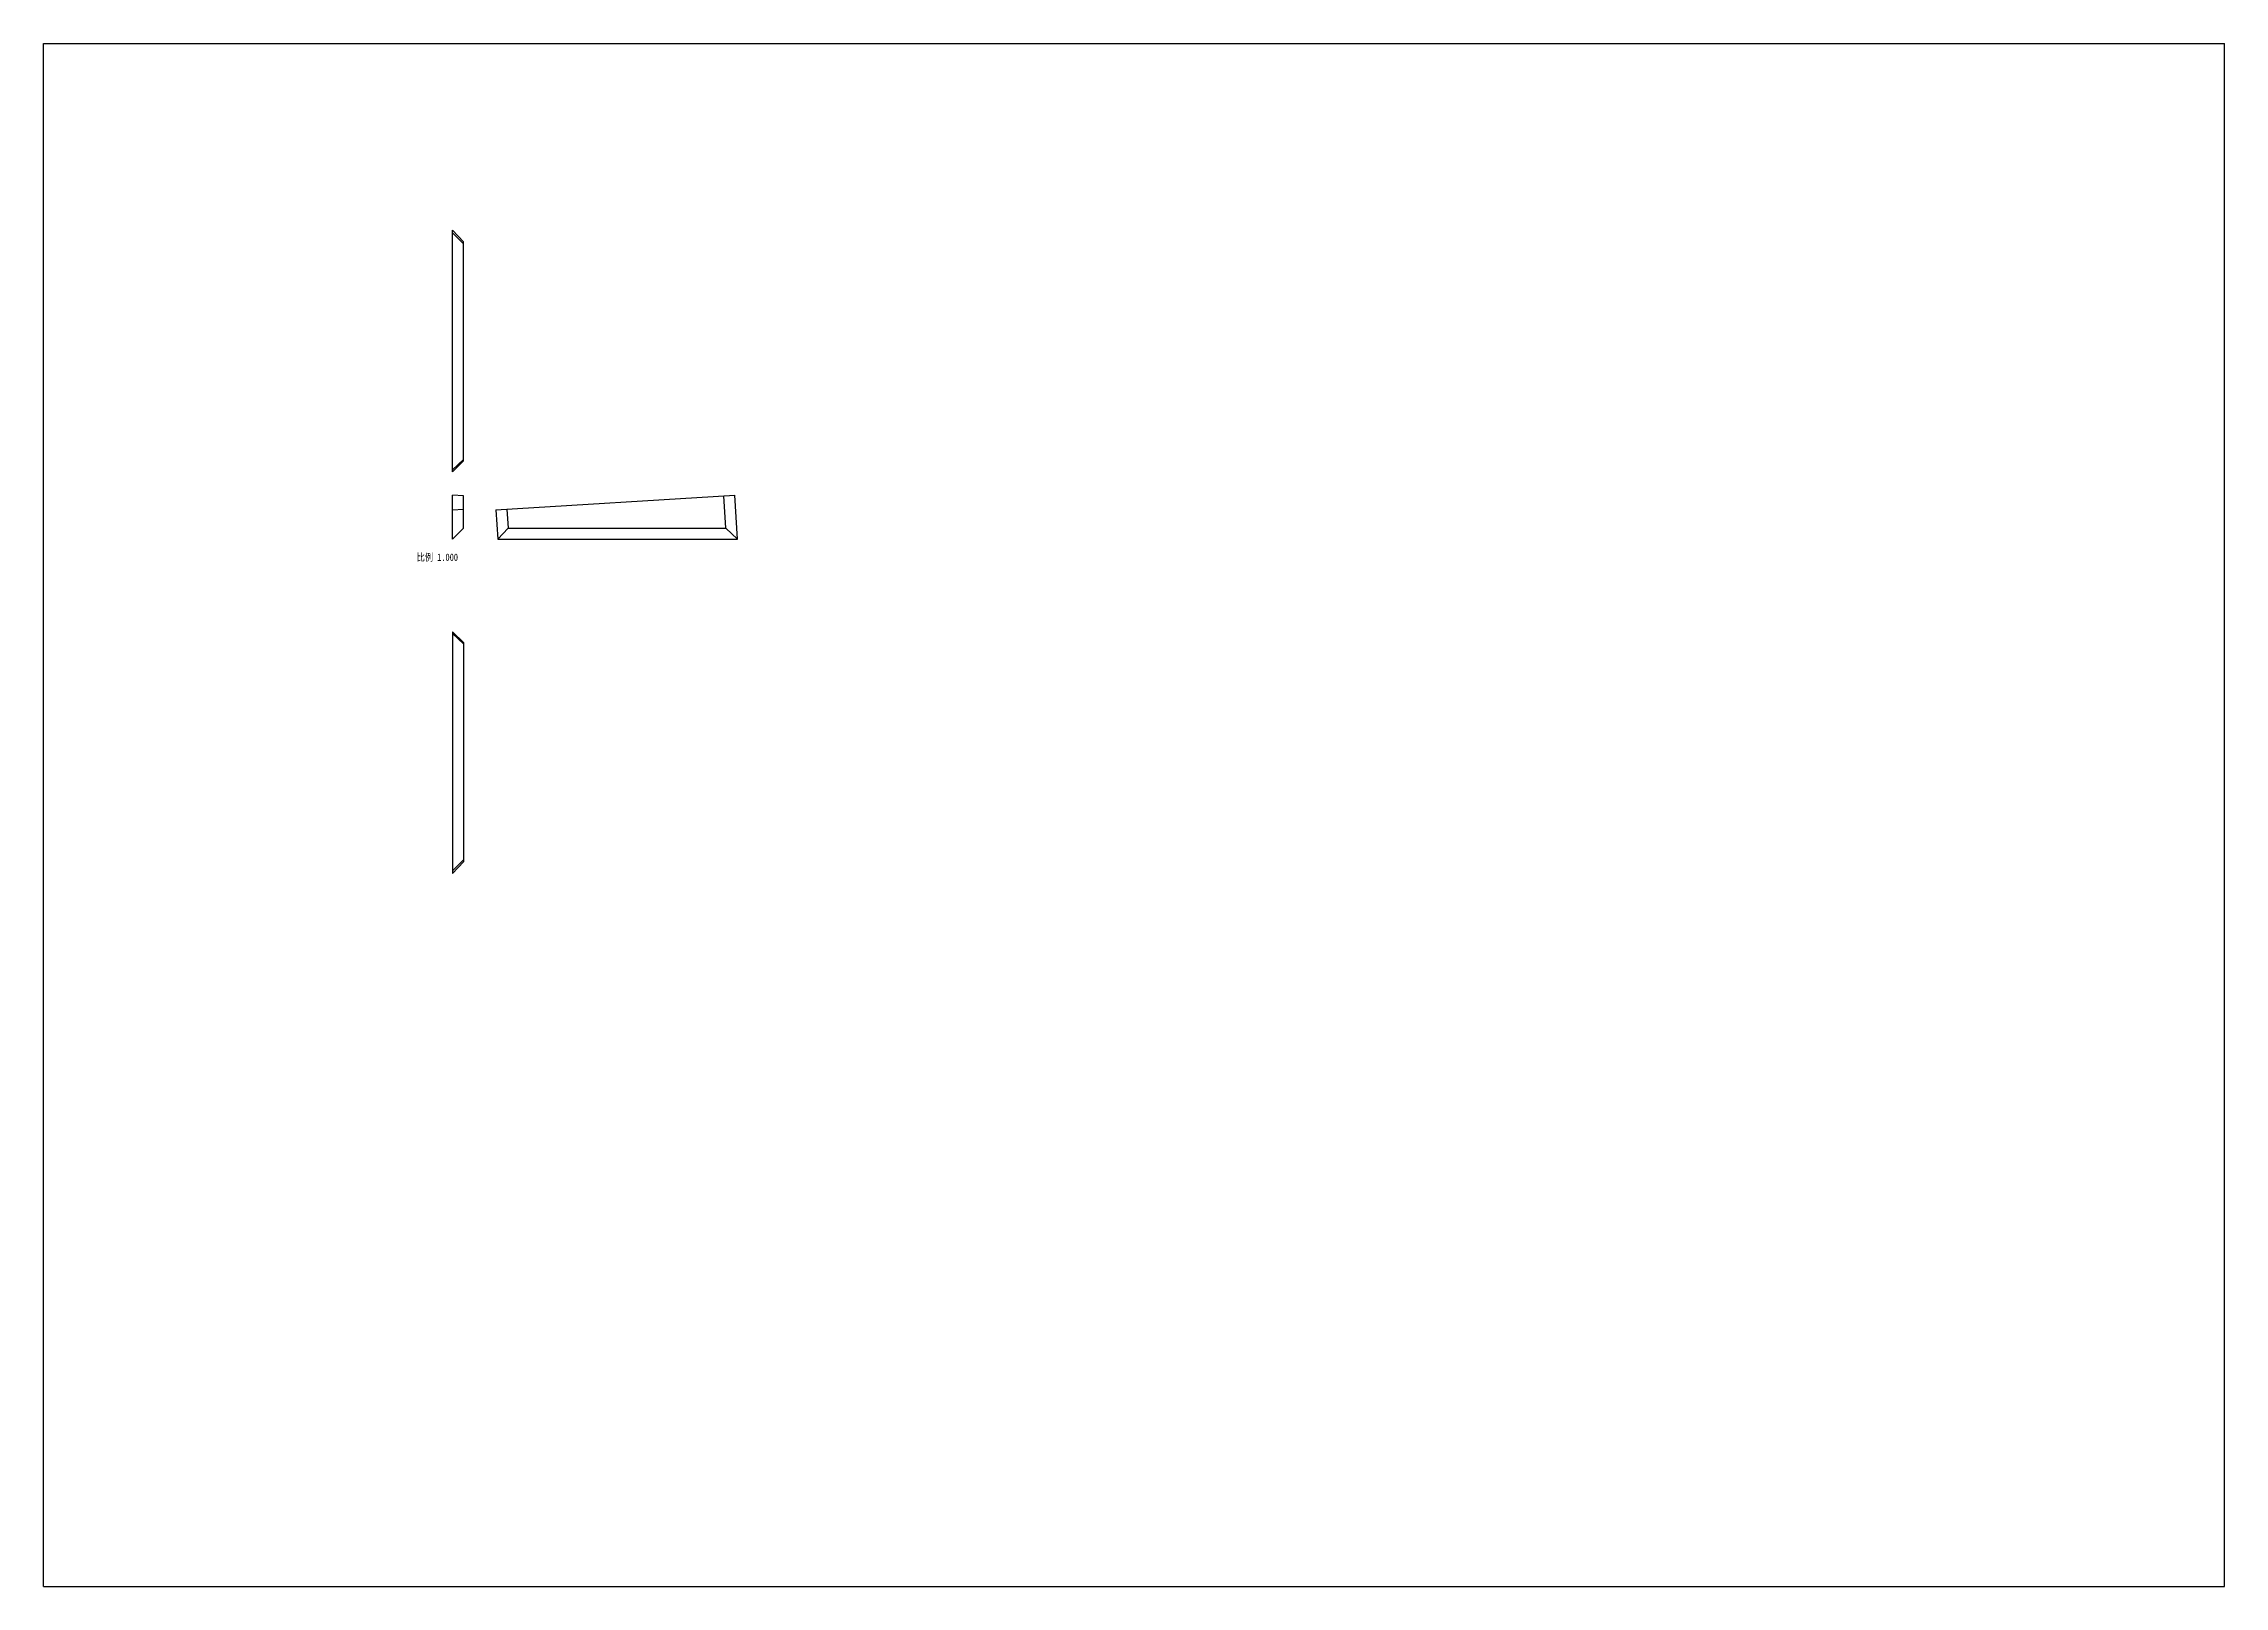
# Model space of a CAD drawing. Header units: inches. Extents: x 0 to 46.8, y 0 to 33.1.
import ezdxf

# ---------------------------------------------------------------- set-up
doc = ezdxf.new("R2010")
doc.units = ezdxf.units.IN
doc.header["$LTSCALE"] = 2.574606
doc.header["$MEASUREMENT"] = 0
doc.layers.get('0').update_dxf_attribs({"linetype": 'CONTINUOUS'})
doc.styles.get("Standard").update_dxf_attribs({"font": 'txt', "width": 0.8})

msp = doc.modelspace()

# ---------------------------------------------------------------- linework, layer by layer
at = {"color": 7, "linetype": 'Continuous'}
for p, q in [((0, 0), (0, 33.11)), ((0, 33.11), (46.811, 33.11)), ((46.811, 0), (46.811, 33.11)), ((8.777, 23.922), (8.777, 29.11)), ((8.777, 29.11), (9.013, 28.859)), ((9.013, 28.816), (8.777, 29.052)), ((9.013, 24.158), (9.013, 28.859)), ((8.777, 23.96), (9.013, 24.182)), ((8.777, 23.922), (9.013, 24.158)), ((8.777, 22.477), (8.777, 23.422)), ((9.013, 23.407), (8.777, 23.422)), ((9.013, 22.713), (9.013, 23.407)), ((9.709, 23.107), (14.839, 23.422)), ((14.646, 22.713), (14.603, 23.407)), ((14.897, 22.477), (14.839, 23.422)), ((8.777, 23.107), (9.013, 23.121)), ((9.709, 23.107), (9.747, 22.477)), ((9.945, 23.121), (9.97, 22.713)), ((8.777, 22.477), (9.013, 22.713)), ((9.747, 22.477), (9.97, 22.713)), ((9.747, 22.477), (14.897, 22.477)), ((9.97, 22.713), (14.646, 22.713)), ((14.897, 22.477), (14.646, 22.713)), ((8.777, 20.489), (8.777, 15.301)), ((8.777, 20.489), (9.013, 20.254)), ((8.777, 20.451), (9.013, 20.229)), ((9.013, 20.254), (9.013, 15.552)), ((9.013, 15.595), (8.777, 15.359)), ((8.777, 15.301), (9.013, 15.552)), ((0, 0), (46.811, 0))]:
    msp.add_line(p, q, dxfattribs=at)

# ---------------------------------------------------------------- texts
at = {"color": 2, "linetype": 'Continuous', "insert": (8.895, 22.165), "char_height": 0.1562, "width": 1.5, "attachment_point": 3, "line_spacing_factor": 0.9}
msp.add_mtext('比例 1.000', dxfattribs=at)

doc.saveas('drawing.dxf')
